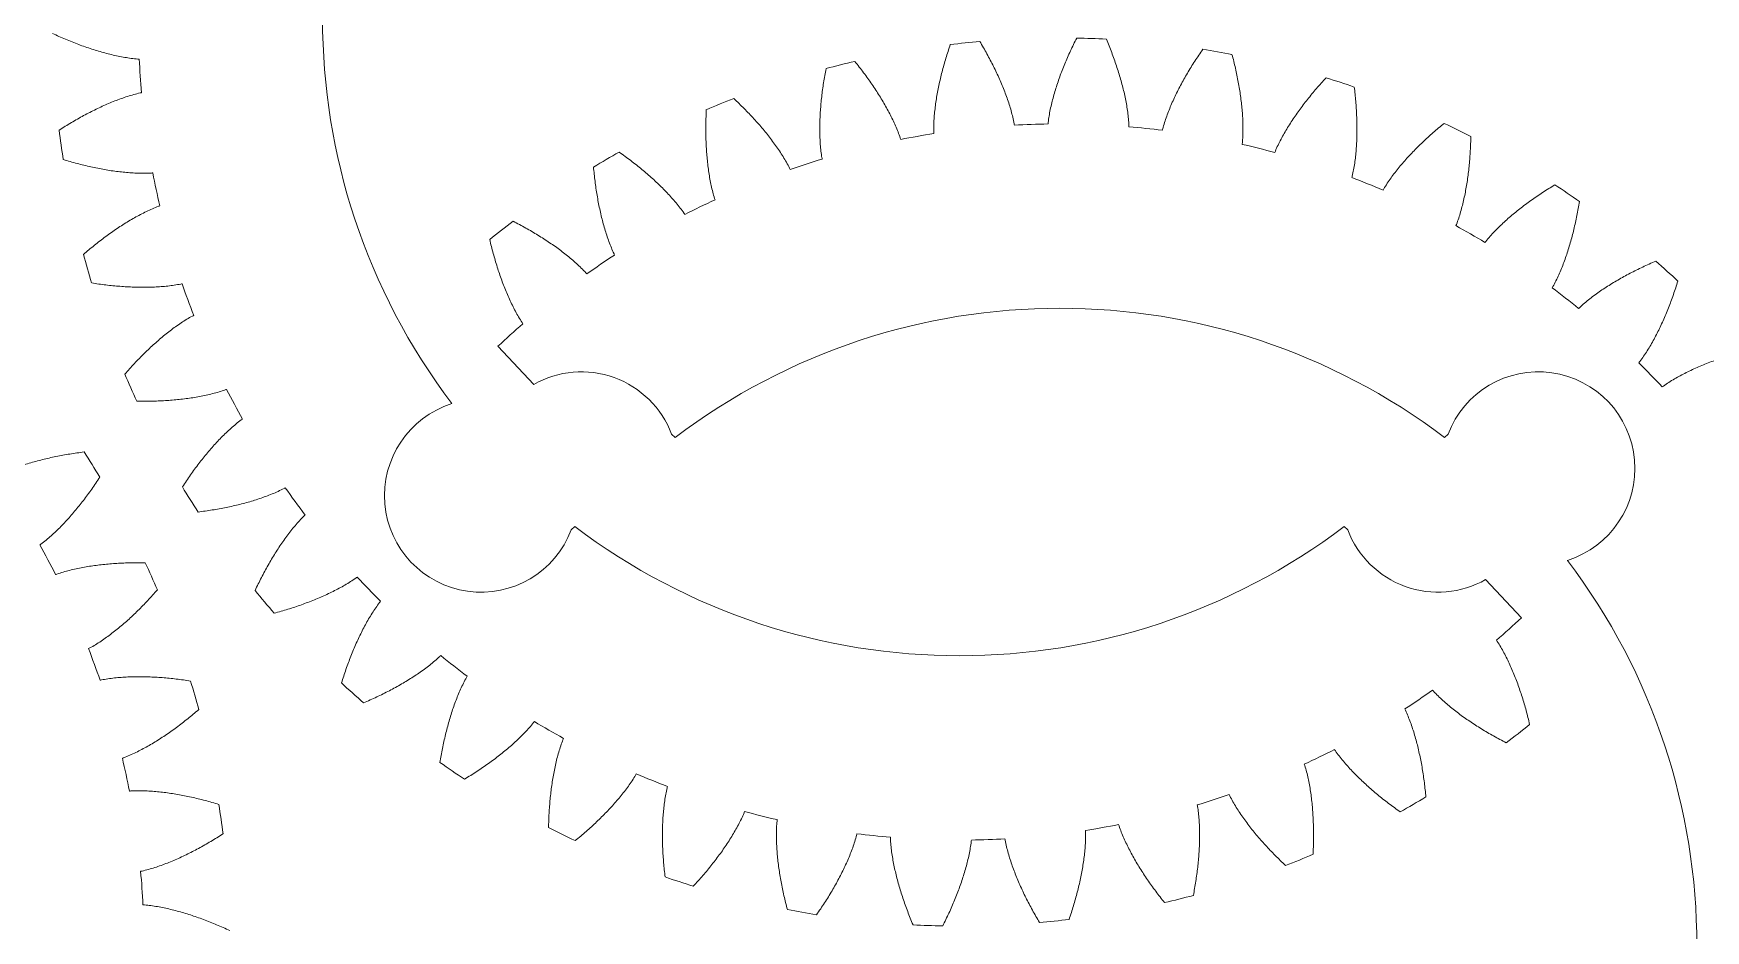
# Model space of a CAD drawing. Header units: millimetres. Extents: x 25 to 635, y 25 to 330.
# Drawn here: x 300.9 to 387.5, y 130.5 to 176.9 of the extents above; entities that cross this region are included whole.
import ezdxf

# ---------------------------------------------------------------- set-up
doc = ezdxf.new("R2010")
doc.units = ezdxf.units.MM
doc.header["$MEASUREMENT"] = 0
doc.layers.add('Single Set', color=7, linetype='Continuous', lineweight=0)

msp = doc.modelspace()

# ---------------------------------------------------------------- linework, layer by layer
at = {"layer": 'Single Set', "color": 1}
for p, q in [((324.962, 160.73), (326.816, 158.755)), ((322.568, 157.757), (322.576, 157.765)), ((333.96, 156.178), (334.14, 155.998)), ((374.01, 155.998), (374.19, 156.178)), ((328.94, 151.401), (328.76, 151.221)), ((368.99, 151.221), (368.81, 151.401)), ((380.382, 149.643), (380.374, 149.634)), ((377.988, 146.67), (376.134, 148.645))]:
    msp.add_line(p, q, dxfattribs=at)
for centre, radius, start, end in [((348.875, 177.7), 33, 142.83748, 217.16252), ((354.075, 129.7), 47, 95.0628, 96.9372), ((354.075, 129.7), 47, 87.0628, 88.9372), ((354.075, 129.7), 47, 79.0628, 80.9372), ((348.875, 177.7), 42.549, 182.82626, 185.17374), ((354.075, 129.7), 47, 103.0628, 104.9372), ((354.075, 129.7), 47, 71.0628, 72.9372), ((354.075, 129.7), 47, 111.0628, 112.9372), ((348.875, 177.7), 47, 187.0628, 188.9372), ((354.075, 129.7), 42.549, 98.82626, 101.17374), ((354.075, 129.7), 42.549, 90.82626, 93.17374), ((354.075, 129.7), 42.549, 82.82626, 85.17374), ((354.075, 129.7), 47, 63.0628, 64.9372), ((354.075, 129.7), 47, 119.0628, 120.9372), ((354.075, 129.7), 42.549, 74.82626, 77.17374), ((354.075, 129.7), 42.549, 106.82626, 109.17374), ((348.875, 177.7), 42.549, 190.82626, 193.17374), ((354.075, 129.7), 42.549, 66.82626, 69.17374), ((354.075, 129.7), 47, 55.0628, 56.9372), ((354.075, 129.7), 42.549, 114.82626, 117.17374), ((354.075, 129.7), 47, 127.0628, 128.9372), ((354.075, 129.7), 42.549, 58.82626, 61.17374), ((348.875, 177.7), 47, 195.0628, 196.9372), ((354.075, 129.7), 42.549, 122.82626, 125.17374), ((354.075, 129.7), 47, 47.0628, 48.9372), ((348.875, 177.7), 42.549, 198.82626, 201.17374), ((354.075, 129.7), 42.549, 50.82626, 53.17374), ((354.075, 129.7), 33, 52.83748, 127.16252), ((354.075, 129.7), 42.549, 130.82626, 133.17374), ((329.285, 154.407), 5, 20.74948, 119.59192), ((378.865, 154.407), 5, 287.65312, 159.25052), ((354.075, 129.7), 42.549, 42.82626, 45.17374), ((348.875, 177.7), 47, 203.0628, 204.9372), ((348.875, 177.7), 42.549, 206.82626, 209.17374), ((324.085, 152.993), 5, 107.65312, 339.25052), ((264.075, 129.7), 47, 31.0628, 32.9372), ((348.875, 177.7), 47, 211.0628, 212.9372), ((348.875, 177.7), 42.549, 214.82626, 217.17374), ((348.875, 177.7), 33, 232.83748, 307.16252), ((373.665, 152.993), 5, 200.74948, 299.59192), ((264.075, 129.7), 42.549, 26.82626, 29.17374), ((264.075, 129.7), 47, 23.0628, 24.9372), ((354.075, 129.7), 33, 322.83748, 37.16252), ((348.875, 177.7), 42.549, 222.82626, 225.17374), ((348.875, 177.7), 47, 219.0628, 220.9372), ((348.875, 177.7), 42.549, 310.82626, 313.17374), ((264.075, 129.7), 42.549, 18.82626, 21.17374), ((348.875, 177.7), 42.549, 230.82626, 233.17374), ((264.075, 129.7), 47, 15.0628, 16.9372), ((348.875, 177.7), 47, 227.0628, 228.9372), ((348.875, 177.7), 42.549, 302.82626, 305.17374), ((348.875, 177.7), 42.549, 238.82626, 241.17374), ((348.875, 177.7), 47, 307.0628, 308.9372), ((348.875, 177.7), 42.549, 294.82626, 297.17374), ((264.075, 129.7), 42.549, 10.82626, 13.17374), ((348.875, 177.7), 47, 235.0628, 236.9372), ((348.875, 177.7), 42.549, 246.82626, 249.17374), ((264.075, 129.7), 47, 7.0628, 8.9372), ((348.875, 177.7), 42.549, 286.82626, 289.17374), ((348.875, 177.7), 47, 299.0628, 300.9372), ((348.875, 177.7), 42.549, 254.82626, 257.17374), ((348.875, 177.7), 47, 243.0628, 244.9372), ((348.875, 177.7), 42.549, 262.82626, 265.17374), ((348.875, 177.7), 42.549, 270.82626, 273.17374), ((348.875, 177.7), 42.549, 278.82626, 281.17374), ((348.875, 177.7), 47, 291.0628, 292.9372), ((264.075, 129.7), 42.549, 2.82626, 5.17374), ((348.875, 177.7), 47, 251.0628, 252.9372), ((348.875, 177.7), 47, 283.0628, 284.9372), ((348.875, 177.7), 47, 259.0628, 260.9372), ((348.875, 177.7), 47, 275.0628, 276.9372), ((348.875, 177.7), 47, 267.0628, 268.9372)]:
    msp.add_arc(centre, radius, start, end, dxfattribs=at)
for points, knots in [([(301.881, 176.931), (301.994, 176.879), (302.219, 176.776), (302.559, 176.63), (302.9, 176.491), (303.24, 176.359), (303.581, 176.236), (303.922, 176.122), (304.262, 176.016), (304.603, 175.919), (304.944, 175.832), (305.284, 175.756), (305.624, 175.691), (305.964, 175.64), (306.215, 175.611), (306.353, 175.603), (306.378, 175.602)], [0, 0, 0, 0, 0.037289, 0.0743099, 0.1110627, 0.1475473, 0.1837637, 0.219712, 0.2553921, 0.290804, 0.3259477, 0.360823, 0.3954298, 0.4297679, 0.4638364, 0.471245, 0.471245, 0.471245, 0.471245]), ([(348.398, 176.356), (348.359, 176.238), (348.279, 176.003), (348.169, 175.65), (348.067, 175.297), (347.972, 174.945), (347.885, 174.593), (347.807, 174.242), (347.737, 173.892), (347.676, 173.543), (347.626, 173.195), (347.585, 172.849), (347.556, 172.504), (347.541, 172.161), (347.538, 171.908), (347.545, 171.77), (347.546, 171.745)], [0, 0, 0, 0, 0.037289, 0.0743099, 0.1110627, 0.1475473, 0.1837637, 0.219712, 0.2553921, 0.290804, 0.3259477, 0.360823, 0.3954298, 0.4297679, 0.4638364, 0.471245, 0.471245, 0.471245, 0.471245]), ([(351.719, 172.184), (351.715, 172.208), (351.694, 172.345), (351.638, 172.592), (351.552, 172.924), (351.452, 173.255), (351.34, 173.586), (351.218, 173.915), (351.086, 174.244), (350.946, 174.572), (350.796, 174.899), (350.638, 175.225), (350.472, 175.55), (350.298, 175.874), (350.117, 176.196), (349.991, 176.41), (349.927, 176.517)], [0, 0, 0, 0, 0.0074086, 0.041477, 0.0758152, 0.110422, 0.1452973, 0.180441, 0.2158529, 0.251533, 0.2874812, 0.3236977, 0.3601823, 0.3969351, 0.433956, 0.471245, 0.471245, 0.471245, 0.471245]), ([(354.947, 176.692), (354.891, 176.581), (354.78, 176.359), (354.622, 176.025), (354.471, 175.689), (354.328, 175.354), (354.193, 175.018), (354.067, 174.681), (353.949, 174.344), (353.841, 174.007), (353.742, 173.67), (353.654, 173.332), (353.577, 172.995), (353.514, 172.657), (353.476, 172.407), (353.464, 172.269), (353.461, 172.245)], [0, 0, 0, 0, 0.037289, 0.0743099, 0.1110627, 0.1475473, 0.1837637, 0.219712, 0.2553921, 0.290804, 0.3259477, 0.360823, 0.3954298, 0.4297679, 0.4638364, 0.471245, 0.471245, 0.471245, 0.471245]), ([(357.655, 172.098), (357.654, 172.123), (357.652, 172.261), (357.631, 172.513), (357.592, 172.854), (357.539, 173.196), (357.475, 173.539), (357.4, 173.883), (357.315, 174.227), (357.221, 174.571), (357.118, 174.915), (357.007, 175.26), (356.888, 175.605), (356.761, 175.95), (356.627, 176.295), (356.531, 176.523), (356.483, 176.638)], [0, 0, 0, 0, 0.0074086, 0.041477, 0.0758152, 0.110422, 0.1452973, 0.180441, 0.2158529, 0.251533, 0.2874812, 0.3236977, 0.3601823, 0.3969351, 0.433956, 0.471245, 0.471245, 0.471245, 0.471245]), ([(361.478, 176.113), (361.408, 176.011), (361.267, 175.807), (361.064, 175.498), (360.868, 175.187), (360.679, 174.874), (360.499, 174.56), (360.327, 174.244), (360.163, 173.927), (360.009, 173.608), (359.864, 173.288), (359.73, 172.966), (359.607, 172.643), (359.498, 172.317), (359.425, 172.075), (359.394, 171.94), (359.388, 171.916)], [0, 0, 0, 0, 0.037289, 0.0743099, 0.1110627, 0.1475473, 0.1837637, 0.219712, 0.2553921, 0.290804, 0.3259477, 0.360823, 0.3954298, 0.4297679, 0.4638364, 0.471245, 0.471245, 0.471245, 0.471245]), ([(341.96, 175.112), (341.937, 174.99), (341.892, 174.746), (341.832, 174.381), (341.779, 174.017), (341.734, 173.655), (341.697, 173.295), (341.668, 172.936), (341.648, 172.58), (341.637, 172.226), (341.635, 171.874), (341.643, 171.526), (341.662, 171.18), (341.695, 170.838), (341.727, 170.587), (341.754, 170.452), (341.758, 170.427)], [0, 0, 0, 0, 0.037289, 0.0743099, 0.1110627, 0.1475473, 0.1837637, 0.219712, 0.2553921, 0.290804, 0.3259477, 0.360823, 0.3954298, 0.4297679, 0.4638364, 0.471245, 0.471245, 0.471245, 0.471245]), ([(345.83, 171.443), (345.822, 171.466), (345.782, 171.598), (345.693, 171.835), (345.561, 172.152), (345.415, 172.466), (345.259, 172.778), (345.092, 173.088), (344.916, 173.395), (344.731, 173.7), (344.537, 174.003), (344.336, 174.303), (344.126, 174.602), (343.909, 174.899), (343.684, 175.193), (343.53, 175.387), (343.452, 175.484)], [0, 0, 0, 0, 0.0074086, 0.041477, 0.0758152, 0.110422, 0.1452973, 0.180441, 0.2158529, 0.251533, 0.2874812, 0.3236977, 0.3601823, 0.3969351, 0.433956, 0.471245, 0.471245, 0.471245, 0.471245]), ([(363.521, 171.187), (363.524, 171.212), (363.54, 171.349), (363.555, 171.602), (363.564, 171.945), (363.559, 172.291), (363.543, 172.64), (363.516, 172.99), (363.48, 173.342), (363.435, 173.696), (363.382, 174.052), (363.32, 174.409), (363.249, 174.767), (363.172, 175.126), (363.086, 175.486), (363.024, 175.726), (362.992, 175.846)], [0, 0, 0, 0, 0.0074086, 0.041477, 0.0758152, 0.110422, 0.1452973, 0.180441, 0.2158529, 0.251533, 0.2874812, 0.3236977, 0.3601823, 0.3969351, 0.433956, 0.471245, 0.471245, 0.471245, 0.471245]), ([(367.866, 174.631), (367.781, 174.54), (367.614, 174.357), (367.369, 174.079), (367.132, 173.799), (366.902, 173.515), (366.68, 173.229), (366.465, 172.941), (366.259, 172.649), (366.062, 172.355), (365.874, 172.058), (365.697, 171.758), (365.53, 171.455), (365.376, 171.148), (365.271, 170.918), (365.221, 170.789), (365.212, 170.766)], [0, 0, 0, 0, 0.037289, 0.0743099, 0.1110627, 0.1475473, 0.1837637, 0.219712, 0.2553921, 0.290804, 0.3259477, 0.360823, 0.3954298, 0.4297679, 0.4638364, 0.471245, 0.471245, 0.471245, 0.471245]), ([(369.203, 169.469), (369.209, 169.493), (369.245, 169.626), (369.294, 169.875), (369.351, 170.213), (369.394, 170.557), (369.427, 170.904), (369.449, 171.255), (369.463, 171.609), (369.467, 171.965), (369.464, 172.325), (369.452, 172.687), (369.432, 173.051), (369.405, 173.418), (369.371, 173.787), (369.342, 174.033), (369.328, 174.156)], [0, 0, 0, 0, 0.0074086, 0.041477, 0.0758152, 0.110422, 0.1452973, 0.180441, 0.2158529, 0.251533, 0.2874812, 0.3236977, 0.3601823, 0.3969351, 0.433956, 0.471245, 0.471245, 0.471245, 0.471245]), ([(306.499, 173.863), (306.475, 173.858), (306.339, 173.832), (306.094, 173.768), (305.765, 173.67), (305.438, 173.558), (305.111, 173.435), (304.786, 173.302), (304.462, 173.159), (304.139, 173.006), (303.818, 172.845), (303.498, 172.676), (303.179, 172.499), (302.861, 172.314), (302.545, 172.122), (302.336, 171.988), (302.232, 171.921)], [0, 0, 0, 0, 0.0074086, 0.041477, 0.0758152, 0.110422, 0.1452973, 0.180441, 0.2158529, 0.251533, 0.2874812, 0.3236977, 0.3601823, 0.3969351, 0.433956, 0.471245, 0.471245, 0.471245, 0.471245]), ([(340.1, 169.889), (340.09, 169.911), (340.031, 170.036), (339.91, 170.258), (339.735, 170.554), (339.548, 170.845), (339.35, 171.132), (339.141, 171.415), (338.924, 171.695), (338.698, 171.971), (338.464, 172.244), (338.223, 172.514), (337.974, 172.78), (337.717, 173.044), (337.454, 173.304), (337.274, 173.474), (337.184, 173.56)], [0, 0, 0, 0, 0.0074086, 0.041477, 0.0758152, 0.110422, 0.1452973, 0.180441, 0.2158529, 0.251533, 0.2874812, 0.3236977, 0.3601823, 0.3969351, 0.433956, 0.471245, 0.471245, 0.471245, 0.471245]), ([(335.758, 172.984), (335.752, 172.86), (335.741, 172.612), (335.733, 172.242), (335.731, 171.874), (335.737, 171.51), (335.751, 171.148), (335.772, 170.789), (335.801, 170.433), (335.839, 170.081), (335.886, 169.733), (335.943, 169.389), (336.01, 169.049), (336.09, 168.715), (336.157, 168.471), (336.202, 168.34), (336.21, 168.317)], [0, 0, 0, 0, 0.037289, 0.0743099, 0.1110627, 0.1475473, 0.1837637, 0.219712, 0.2553921, 0.290804, 0.3259477, 0.360823, 0.3954298, 0.4297679, 0.4638364, 0.471245, 0.471245, 0.471245, 0.471245]), ([(373.985, 172.275), (373.889, 172.196), (373.697, 172.039), (373.416, 171.797), (373.142, 171.552), (372.875, 171.304), (372.615, 171.052), (372.363, 170.796), (372.118, 170.536), (371.882, 170.272), (371.655, 170.004), (371.437, 169.731), (371.229, 169.454), (371.035, 169.171), (370.898, 168.959), (370.831, 168.838), (370.819, 168.816)], [0, 0, 0, 0, 0.037289, 0.0743099, 0.1110627, 0.1475473, 0.1837637, 0.219712, 0.2553921, 0.290804, 0.3259477, 0.360823, 0.3954298, 0.4297679, 0.4638364, 0.471245, 0.471245, 0.471245, 0.471245]), ([(374.59, 166.977), (374.6, 166.999), (374.654, 167.127), (374.738, 167.365), (374.841, 167.693), (374.931, 168.027), (375.012, 168.366), (375.083, 168.711), (375.145, 169.059), (375.2, 169.412), (375.246, 169.768), (375.285, 170.129), (375.316, 170.492), (375.34, 170.859), (375.358, 171.229), (375.364, 171.476), (375.367, 171.601)], [0, 0, 0, 0, 0.0074086, 0.041477, 0.0758152, 0.110422, 0.1452973, 0.180441, 0.2158529, 0.251533, 0.2874812, 0.3236977, 0.3601823, 0.3969351, 0.433956, 0.471245, 0.471245, 0.471245, 0.471245]), ([(334.643, 167.553), (334.63, 167.573), (334.554, 167.689), (334.403, 167.892), (334.189, 168.161), (333.963, 168.423), (333.727, 168.679), (333.481, 168.931), (333.227, 169.178), (332.965, 169.42), (332.695, 169.658), (332.418, 169.891), (332.135, 170.12), (331.844, 170.345), (331.547, 170.567), (331.345, 170.71), (331.244, 170.782)], [0, 0, 0, 0, 0.0074086, 0.041477, 0.0758152, 0.110422, 0.1452973, 0.180441, 0.2158529, 0.251533, 0.2874812, 0.3236977, 0.3601823, 0.3969351, 0.433956, 0.471245, 0.471245, 0.471245, 0.471245]), ([(302.446, 170.398), (302.565, 170.363), (302.802, 170.292), (303.159, 170.194), (303.515, 170.104), (303.871, 170.021), (304.225, 169.947), (304.579, 169.881), (304.931, 169.823), (305.282, 169.775), (305.631, 169.737), (305.979, 169.708), (306.325, 169.691), (306.668, 169.688), (306.921, 169.694), (307.059, 169.706), (307.083, 169.708)], [0, 0, 0, 0, 0.037289, 0.0743099, 0.1110627, 0.1475473, 0.1837637, 0.219712, 0.2553921, 0.290804, 0.3259477, 0.360823, 0.3954298, 0.4297679, 0.4638364, 0.471245, 0.471245, 0.471245, 0.471245]), ([(329.912, 170.013), (329.924, 169.89), (329.947, 169.643), (329.99, 169.275), (330.04, 168.911), (330.097, 168.551), (330.16, 168.194), (330.232, 167.842), (330.31, 167.494), (330.397, 167.15), (330.492, 166.812), (330.596, 166.479), (330.71, 166.152), (330.835, 165.832), (330.935, 165.6), (330.998, 165.477), (331.009, 165.455)], [0, 0, 0, 0, 0.037289, 0.0743099, 0.1110627, 0.1475473, 0.1837637, 0.219712, 0.2553921, 0.290804, 0.3259477, 0.360823, 0.3954298, 0.4297679, 0.4638364, 0.471245, 0.471245, 0.471245, 0.471245]), ([(379.716, 169.089), (379.61, 169.025), (379.399, 168.896), (379.087, 168.696), (378.781, 168.491), (378.482, 168.282), (378.19, 168.069), (377.904, 167.85), (377.626, 167.627), (377.355, 167.399), (377.093, 167.165), (376.839, 166.925), (376.595, 166.68), (376.363, 166.427), (376.198, 166.235), (376.115, 166.125), (376.1, 166.105)], [0, 0, 0, 0, 0.037289, 0.0743099, 0.1110627, 0.1475473, 0.1837637, 0.219712, 0.2553921, 0.290804, 0.3259477, 0.360823, 0.3954298, 0.4297679, 0.4638364, 0.471245, 0.471245, 0.471245, 0.471245]), ([(379.579, 163.759), (379.591, 163.78), (379.662, 163.898), (379.779, 164.123), (379.926, 164.433), (380.062, 164.752), (380.189, 165.076), (380.308, 165.407), (380.418, 165.744), (380.521, 166.085), (380.616, 166.432), (380.705, 166.783), (380.787, 167.139), (380.862, 167.499), (380.93, 167.863), (380.971, 168.107), (380.991, 168.23)], [0, 0, 0, 0, 0.0074086, 0.041477, 0.0758152, 0.110422, 0.1452973, 0.180441, 0.2158529, 0.251533, 0.2874812, 0.3236977, 0.3601823, 0.3969351, 0.433956, 0.471245, 0.471245, 0.471245, 0.471245]), ([(307.446, 168.003), (307.422, 167.995), (307.291, 167.95), (307.058, 167.852), (306.746, 167.709), (306.437, 167.553), (306.131, 167.386), (305.827, 167.209), (305.526, 167.022), (305.228, 166.826), (304.932, 166.622), (304.639, 166.41), (304.347, 166.19), (304.059, 165.962), (303.772, 165.728), (303.584, 165.567), (303.49, 165.486)], [0, 0, 0, 0, 0.0074086, 0.041477, 0.0758152, 0.110422, 0.1452973, 0.180441, 0.2158529, 0.251533, 0.2874812, 0.3236977, 0.3601823, 0.3969351, 0.433956, 0.471245, 0.471245, 0.471245, 0.471245]), ([(329.564, 164.48), (329.548, 164.499), (329.457, 164.603), (329.279, 164.783), (329.03, 165.019), (328.769, 165.247), (328.5, 165.468), (328.222, 165.683), (327.936, 165.892), (327.642, 166.095), (327.342, 166.293), (327.036, 166.486), (326.723, 166.673), (326.404, 166.856), (326.079, 167.034), (325.859, 167.148), (325.749, 167.205)], [0, 0, 0, 0, 0.0074086, 0.041477, 0.0758152, 0.110422, 0.1452973, 0.180441, 0.2158529, 0.251533, 0.2874812, 0.3236977, 0.3601823, 0.3969351, 0.433956, 0.471245, 0.471245, 0.471245, 0.471245]), ([(324.537, 166.258), (324.566, 166.137), (324.623, 165.896), (324.717, 165.538), (324.817, 165.184), (324.923, 164.835), (325.036, 164.491), (325.155, 164.152), (325.282, 163.818), (325.415, 163.49), (325.557, 163.169), (325.706, 162.853), (325.864, 162.545), (326.033, 162.246), (326.164, 162.03), (326.244, 161.917), (326.258, 161.897)], [0, 0, 0, 0, 0.037289, 0.0743099, 0.1110627, 0.1475473, 0.1837637, 0.219712, 0.2553921, 0.290804, 0.3259477, 0.360823, 0.3954298, 0.4297679, 0.4638364, 0.471245, 0.471245, 0.471245, 0.471245]), ([(384.949, 165.137), (384.834, 165.088), (384.607, 164.99), (384.271, 164.835), (383.94, 164.675), (383.614, 164.51), (383.295, 164.339), (382.982, 164.163), (382.675, 163.98), (382.375, 163.792), (382.083, 163.597), (381.799, 163.395), (381.523, 163.186), (381.257, 162.968), (381.067, 162.801), (380.97, 162.703), (380.952, 162.685)], [0, 0, 0, 0, 0.037289, 0.0743099, 0.1110627, 0.1475473, 0.1837637, 0.219712, 0.2553921, 0.290804, 0.3259477, 0.360823, 0.3954298, 0.4297679, 0.4638364, 0.471245, 0.471245, 0.471245, 0.471245]), ([(303.914, 164.008), (304.037, 163.989), (304.281, 163.952), (304.649, 163.905), (305.014, 163.865), (305.377, 163.833), (305.739, 163.808), (306.098, 163.792), (306.455, 163.784), (306.809, 163.785), (307.16, 163.796), (307.508, 163.816), (307.853, 163.847), (308.194, 163.892), (308.443, 163.933), (308.578, 163.964), (308.602, 163.969)], [0, 0, 0, 0, 0.037289, 0.0743099, 0.1110627, 0.1475473, 0.1837637, 0.219712, 0.2553921, 0.290804, 0.3259477, 0.360823, 0.3954298, 0.4297679, 0.4638364, 0.471245, 0.471245, 0.471245, 0.471245]), ([(384.07, 159.878), (384.086, 159.897), (384.173, 160.005), (384.319, 160.211), (384.508, 160.497), (384.688, 160.794), (384.859, 161.098), (385.022, 161.409), (385.178, 161.727), (385.327, 162.051), (385.47, 162.381), (385.607, 162.716), (385.737, 163.057), (385.861, 163.403), (385.98, 163.754), (386.054, 163.99), (386.091, 164.109)], [0, 0, 0, 0, 0.0074086, 0.041477, 0.0758152, 0.110422, 0.1452973, 0.180441, 0.2158529, 0.251533, 0.2874812, 0.3236977, 0.3601823, 0.3969351, 0.433956, 0.471245, 0.471245, 0.471245, 0.471245]), ([(309.198, 162.331), (309.176, 162.32), (309.053, 162.257), (308.836, 162.128), (308.546, 161.943), (308.262, 161.746), (307.982, 161.537), (307.706, 161.32), (307.434, 161.093), (307.166, 160.857), (306.901, 160.614), (306.64, 160.363), (306.383, 160.105), (306.128, 159.839), (305.877, 159.567), (305.714, 159.381), (305.631, 159.288)], [0, 0, 0, 0, 0.0074086, 0.041477, 0.0758152, 0.110422, 0.1452973, 0.180441, 0.2158529, 0.251533, 0.2874812, 0.3236977, 0.3601823, 0.3969351, 0.433956, 0.471245, 0.471245, 0.471245, 0.471245]), ([(389.58, 160.496), (389.46, 160.463), (389.221, 160.397), (388.867, 160.291), (388.517, 160.179), (388.172, 160.06), (387.832, 159.936), (387.497, 159.804), (387.168, 159.666), (386.845, 159.521), (386.528, 159.369), (386.218, 159.209), (385.916, 159.04), (385.623, 158.861), (385.412, 158.722), (385.301, 158.639), (385.281, 158.624)], [0, 0, 0, 0, 0.037289, 0.0743099, 0.1110627, 0.1475473, 0.1837637, 0.219712, 0.2553921, 0.290804, 0.3259477, 0.360823, 0.3954298, 0.4297679, 0.4638364, 0.471245, 0.471245, 0.471245, 0.471245]), ([(306.257, 157.884), (306.381, 157.882), (306.629, 157.879), (306.999, 157.884), (307.366, 157.895), (307.731, 157.914), (308.092, 157.94), (308.45, 157.974), (308.804, 158.016), (309.155, 158.066), (309.501, 158.125), (309.843, 158.194), (310.18, 158.273), (310.511, 158.364), (310.753, 158.44), (310.882, 158.489), (310.905, 158.498)], [0, 0, 0, 0, 0.037289, 0.0743099, 0.1110627, 0.1475473, 0.1837637, 0.219712, 0.2553921, 0.290804, 0.3259477, 0.360823, 0.3954298, 0.4297679, 0.4638364, 0.471245, 0.471245, 0.471245, 0.471245]), ([(311.723, 156.959), (311.703, 156.945), (311.59, 156.865), (311.392, 156.707), (311.132, 156.484), (310.878, 156.249), (310.629, 156.004), (310.387, 155.749), (310.149, 155.487), (309.916, 155.217), (309.688, 154.939), (309.464, 154.654), (309.245, 154.362), (309.03, 154.064), (308.819, 153.76), (308.683, 153.553), (308.615, 153.449)], [0, 0, 0, 0, 0.0074086, 0.041477, 0.0758152, 0.110422, 0.1452973, 0.180441, 0.2158529, 0.251533, 0.2874812, 0.3236977, 0.3601823, 0.3969351, 0.433956, 0.471245, 0.471245, 0.471245, 0.471245]), ([(303.521, 155.255), (303.397, 155.239), (303.152, 155.207), (302.786, 155.151), (302.423, 155.089), (302.065, 155.019), (301.711, 154.943), (301.361, 154.86), (301.016, 154.769), (300.676, 154.67), (300.341, 154.564), (300.012, 154.448), (299.689, 154.323), (299.374, 154.186), (299.146, 154.078), (299.025, 154.011), (299.003, 153.999)], [0, 0, 0, 0, 0.037289, 0.0743099, 0.1110627, 0.1475473, 0.1837637, 0.219712, 0.2553921, 0.290804, 0.3259477, 0.360823, 0.3954298, 0.4297679, 0.4638364, 0.471245, 0.471245, 0.471245, 0.471245]), ([(301.227, 150.441), (301.247, 150.455), (301.36, 150.534), (301.558, 150.693), (301.818, 150.916), (302.072, 151.151), (302.32, 151.396), (302.563, 151.65), (302.801, 151.913), (303.034, 152.183), (303.262, 152.461), (303.486, 152.746), (303.705, 153.038), (303.92, 153.336), (304.131, 153.64), (304.267, 153.847), (304.335, 153.951)], [0, 0, 0, 0, 0.0074086, 0.041477, 0.0758152, 0.110422, 0.1452973, 0.180441, 0.2158529, 0.251533, 0.2874812, 0.3236977, 0.3601823, 0.3969351, 0.433956, 0.471245, 0.471245, 0.471245, 0.471245]), ([(309.429, 152.145), (309.553, 152.161), (309.798, 152.193), (310.164, 152.249), (310.527, 152.311), (310.885, 152.38), (311.239, 152.456), (311.589, 152.54), (311.934, 152.631), (312.274, 152.729), (312.609, 152.836), (312.938, 152.952), (313.261, 153.077), (313.576, 153.213), (313.804, 153.322), (313.925, 153.389), (313.947, 153.4)], [0, 0, 0, 0, 0.037289, 0.0743099, 0.1110627, 0.1475473, 0.1837637, 0.219712, 0.2553921, 0.290804, 0.3259477, 0.360823, 0.3954298, 0.4297679, 0.4638364, 0.471245, 0.471245, 0.471245, 0.471245]), ([(314.972, 151.99), (314.953, 151.973), (314.852, 151.879), (314.679, 151.695), (314.452, 151.438), (314.233, 151.169), (314.021, 150.892), (313.816, 150.607), (313.617, 150.313), (313.424, 150.013), (313.237, 149.707), (313.055, 149.393), (312.879, 149.074), (312.707, 148.749), (312.541, 148.418), (312.435, 148.194), (312.382, 148.082)], [0, 0, 0, 0, 0.0074086, 0.041477, 0.0758152, 0.110422, 0.1452973, 0.180441, 0.2158529, 0.251533, 0.2874812, 0.3236977, 0.3601823, 0.3969351, 0.433956, 0.471245, 0.471245, 0.471245, 0.471245]), ([(306.693, 149.516), (306.569, 149.518), (306.321, 149.52), (305.951, 149.516), (305.584, 149.505), (305.219, 149.486), (304.858, 149.46), (304.5, 149.426), (304.146, 149.384), (303.795, 149.334), (303.449, 149.274), (303.107, 149.206), (302.77, 149.127), (302.439, 149.035), (302.197, 148.96), (302.068, 148.911), (302.045, 148.902)], [0, 0, 0, 0, 0.037289, 0.0743099, 0.1110627, 0.1475473, 0.1837637, 0.219712, 0.2553921, 0.290804, 0.3259477, 0.360823, 0.3954298, 0.4297679, 0.4638364, 0.471245, 0.471245, 0.471245, 0.471245]), ([(313.37, 146.904), (313.49, 146.937), (313.729, 147.003), (314.083, 147.109), (314.433, 147.221), (314.778, 147.34), (315.118, 147.464), (315.453, 147.595), (315.782, 147.733), (316.105, 147.878), (316.422, 148.031), (316.732, 148.191), (317.034, 148.36), (317.327, 148.539), (317.538, 148.678), (317.649, 148.761), (317.669, 148.776)], [0, 0, 0, 0, 0.037289, 0.0743099, 0.1110627, 0.1475473, 0.1837637, 0.219712, 0.2553921, 0.290804, 0.3259477, 0.360823, 0.3954298, 0.4297679, 0.4638364, 0.471245, 0.471245, 0.471245, 0.471245]), ([(303.752, 145.069), (303.774, 145.08), (303.897, 145.143), (304.114, 145.272), (304.404, 145.456), (304.688, 145.654), (304.968, 145.862), (305.244, 146.08), (305.516, 146.307), (305.784, 146.542), (306.049, 146.786), (306.31, 147.037), (306.567, 147.295), (306.822, 147.56), (307.073, 147.832), (307.236, 148.018), (307.319, 148.112)], [0, 0, 0, 0, 0.0074086, 0.041477, 0.0758152, 0.110422, 0.1452973, 0.180441, 0.2158529, 0.251533, 0.2874812, 0.3236977, 0.3601823, 0.3969351, 0.433956, 0.471245, 0.471245, 0.471245, 0.471245]), ([(318.88, 147.522), (318.864, 147.503), (318.777, 147.395), (318.631, 147.189), (318.442, 146.902), (318.262, 146.606), (318.091, 146.302), (317.928, 145.991), (317.772, 145.673), (317.622, 145.349), (317.48, 145.019), (317.343, 144.684), (317.213, 144.343), (317.089, 143.997), (316.97, 143.646), (316.896, 143.41), (316.859, 143.291)], [0, 0, 0, 0, 0.0074086, 0.041477, 0.0758152, 0.110422, 0.1452973, 0.180441, 0.2158529, 0.251533, 0.2874812, 0.3236977, 0.3601823, 0.3969351, 0.433956, 0.471245, 0.471245, 0.471245, 0.471245]), ([(318.001, 142.262), (318.115, 142.312), (318.343, 142.41), (318.679, 142.565), (319.01, 142.724), (319.336, 142.89), (319.655, 143.06), (319.968, 143.237), (320.275, 143.419), (320.575, 143.608), (320.867, 143.803), (321.151, 144.005), (321.427, 144.214), (321.693, 144.432), (321.882, 144.599), (321.98, 144.697), (321.998, 144.714)], [0, 0, 0, 0, 0.037289, 0.0743099, 0.1110627, 0.1475473, 0.1837637, 0.219712, 0.2553921, 0.290804, 0.3259477, 0.360823, 0.3954298, 0.4297679, 0.4638364, 0.471245, 0.471245, 0.471245, 0.471245]), ([(378.413, 141.142), (378.384, 141.263), (378.327, 141.504), (378.233, 141.862), (378.133, 142.215), (378.027, 142.564), (377.914, 142.909), (377.795, 143.248), (377.668, 143.581), (377.535, 143.909), (377.393, 144.231), (377.244, 144.546), (377.086, 144.854), (376.917, 145.153), (376.786, 145.37), (376.706, 145.483), (376.692, 145.503)], [0, 0, 0, 0, 0.037289, 0.0743099, 0.1110627, 0.1475473, 0.1837637, 0.219712, 0.2553921, 0.290804, 0.3259477, 0.360823, 0.3954298, 0.4297679, 0.4638364, 0.471245, 0.471245, 0.471245, 0.471245]), ([(309.036, 143.392), (308.913, 143.411), (308.669, 143.448), (308.301, 143.495), (307.936, 143.535), (307.572, 143.567), (307.211, 143.592), (306.852, 143.608), (306.495, 143.616), (306.141, 143.615), (305.79, 143.604), (305.442, 143.584), (305.097, 143.553), (304.756, 143.508), (304.507, 143.467), (304.372, 143.436), (304.348, 143.431)], [0, 0, 0, 0, 0.037289, 0.0743099, 0.1110627, 0.1475473, 0.1837637, 0.219712, 0.2553921, 0.290804, 0.3259477, 0.360823, 0.3954298, 0.4297679, 0.4638364, 0.471245, 0.471245, 0.471245, 0.471245]), ([(323.371, 143.641), (323.359, 143.62), (323.288, 143.501), (323.171, 143.277), (323.024, 142.967), (322.888, 142.648), (322.761, 142.323), (322.642, 141.993), (322.532, 141.656), (322.429, 141.314), (322.333, 140.968), (322.245, 140.617), (322.163, 140.261), (322.088, 139.901), (322.02, 139.537), (321.979, 139.293), (321.959, 139.17)], [0, 0, 0, 0, 0.0074086, 0.041477, 0.0758152, 0.110422, 0.1452973, 0.180441, 0.2158529, 0.251533, 0.2874812, 0.3236977, 0.3601823, 0.3969351, 0.433956, 0.471245, 0.471245, 0.471245, 0.471245]), ([(373.386, 142.92), (373.402, 142.901), (373.493, 142.797), (373.671, 142.617), (373.92, 142.381), (374.181, 142.153), (374.45, 141.932), (374.728, 141.717), (375.014, 141.508), (375.307, 141.305), (375.608, 141.107), (375.914, 140.914), (376.227, 140.726), (376.546, 140.544), (376.871, 140.366), (377.091, 140.252), (377.201, 140.195)], [0, 0, 0, 0, 0.0074086, 0.041477, 0.0758152, 0.110422, 0.1452973, 0.180441, 0.2158529, 0.251533, 0.2874812, 0.3236977, 0.3601823, 0.3969351, 0.433956, 0.471245, 0.471245, 0.471245, 0.471245]), ([(305.504, 139.397), (305.528, 139.405), (305.658, 139.45), (305.892, 139.548), (306.204, 139.69), (306.513, 139.847), (306.819, 140.014), (307.123, 140.191), (307.424, 140.378), (307.722, 140.574), (308.018, 140.778), (308.311, 140.99), (308.603, 141.21), (308.891, 141.437), (309.178, 141.672), (309.366, 141.833), (309.46, 141.914)], [0, 0, 0, 0, 0.0074086, 0.041477, 0.0758152, 0.110422, 0.1452973, 0.180441, 0.2158529, 0.251533, 0.2874812, 0.3236977, 0.3601823, 0.3969351, 0.433956, 0.471245, 0.471245, 0.471245, 0.471245]), ([(323.234, 138.31), (323.34, 138.375), (323.551, 138.504), (323.863, 138.704), (324.169, 138.908), (324.468, 139.117), (324.76, 139.331), (325.046, 139.549), (325.324, 139.773), (325.595, 140.001), (325.857, 140.235), (326.111, 140.474), (326.355, 140.72), (326.587, 140.973), (326.752, 141.165), (326.835, 141.275), (326.85, 141.295)], [0, 0, 0, 0, 0.037289, 0.0743099, 0.1110627, 0.1475473, 0.1837637, 0.219712, 0.2553921, 0.290804, 0.3259477, 0.360823, 0.3954298, 0.4297679, 0.4638364, 0.471245, 0.471245, 0.471245, 0.471245]), ([(373.038, 137.387), (373.026, 137.51), (373.003, 137.757), (372.96, 138.125), (372.91, 138.489), (372.853, 138.849), (372.79, 139.206), (372.718, 139.558), (372.64, 139.906), (372.553, 140.25), (372.458, 140.588), (372.354, 140.921), (372.24, 141.248), (372.115, 141.568), (372.015, 141.8), (371.952, 141.923), (371.941, 141.945)], [0, 0, 0, 0, 0.037289, 0.0743099, 0.1110627, 0.1475473, 0.1837637, 0.219712, 0.2553921, 0.290804, 0.3259477, 0.360823, 0.3954298, 0.4297679, 0.4638364, 0.471245, 0.471245, 0.471245, 0.471245]), ([(328.36, 140.423), (328.35, 140.4), (328.296, 140.273), (328.212, 140.034), (328.109, 139.707), (328.019, 139.373), (327.938, 139.033), (327.867, 138.689), (327.805, 138.341), (327.75, 137.988), (327.704, 137.631), (327.665, 137.271), (327.634, 136.908), (327.61, 136.541), (327.592, 136.171), (327.586, 135.923), (327.583, 135.799)], [0, 0, 0, 0, 0.0074086, 0.041477, 0.0758152, 0.110422, 0.1452973, 0.180441, 0.2158529, 0.251533, 0.2874812, 0.3236977, 0.3601823, 0.3969351, 0.433956, 0.471245, 0.471245, 0.471245, 0.471245]), ([(368.307, 139.847), (368.32, 139.826), (368.396, 139.71), (368.547, 139.508), (368.761, 139.239), (368.987, 138.977), (369.223, 138.721), (369.469, 138.469), (369.723, 138.222), (369.985, 137.98), (370.255, 137.742), (370.531, 137.509), (370.815, 137.279), (371.106, 137.054), (371.403, 136.833), (371.605, 136.69), (371.706, 136.618)], [0, 0, 0, 0, 0.0074086, 0.041477, 0.0758152, 0.110422, 0.1452973, 0.180441, 0.2158529, 0.251533, 0.2874812, 0.3236977, 0.3601823, 0.3969351, 0.433956, 0.471245, 0.471245, 0.471245, 0.471245]), ([(367.192, 134.416), (367.198, 134.54), (367.209, 134.788), (367.217, 135.158), (367.219, 135.525), (367.213, 135.89), (367.199, 136.252), (367.178, 136.611), (367.149, 136.967), (367.111, 137.319), (367.063, 137.667), (367.007, 138.011), (366.94, 138.351), (366.86, 138.685), (366.793, 138.929), (366.748, 139.06), (366.74, 139.083)], [0, 0, 0, 0, 0.037289, 0.0743099, 0.1110627, 0.1475473, 0.1837637, 0.219712, 0.2553921, 0.290804, 0.3259477, 0.360823, 0.3954298, 0.4297679, 0.4638364, 0.471245, 0.471245, 0.471245, 0.471245]), ([(328.965, 135.125), (329.061, 135.204), (329.253, 135.361), (329.534, 135.603), (329.808, 135.847), (330.075, 136.096), (330.335, 136.348), (330.587, 136.604), (330.832, 136.864), (331.068, 137.128), (331.295, 137.396), (331.513, 137.668), (331.721, 137.946), (331.915, 138.228), (332.052, 138.441), (332.119, 138.562), (332.131, 138.584)], [0, 0, 0, 0, 0.037289, 0.0743099, 0.1110627, 0.1475473, 0.1837637, 0.219712, 0.2553921, 0.290804, 0.3259477, 0.360823, 0.3954298, 0.4297679, 0.4638364, 0.471245, 0.471245, 0.471245, 0.471245]), ([(333.747, 137.931), (333.741, 137.907), (333.705, 137.773), (333.655, 137.525), (333.599, 137.187), (333.556, 136.843), (333.523, 136.496), (333.501, 136.145), (333.487, 135.791), (333.483, 135.434), (333.486, 135.075), (333.498, 134.713), (333.518, 134.349), (333.545, 133.982), (333.579, 133.613), (333.608, 133.367), (333.622, 133.244)], [0, 0, 0, 0, 0.0074086, 0.041477, 0.0758152, 0.110422, 0.1452973, 0.180441, 0.2158529, 0.251533, 0.2874812, 0.3236977, 0.3601823, 0.3969351, 0.433956, 0.471245, 0.471245, 0.471245, 0.471245]), ([(310.504, 137.001), (310.385, 137.037), (310.148, 137.108), (309.791, 137.206), (309.435, 137.296), (309.079, 137.378), (308.725, 137.453), (308.371, 137.519), (308.019, 137.576), (307.668, 137.625), (307.319, 137.663), (306.971, 137.691), (306.625, 137.709), (306.282, 137.712), (306.029, 137.706), (305.891, 137.694), (305.867, 137.692)], [0, 0, 0, 0, 0.037289, 0.0743099, 0.1110627, 0.1475473, 0.1837637, 0.219712, 0.2553921, 0.290804, 0.3259477, 0.360823, 0.3954298, 0.4297679, 0.4638364, 0.471245, 0.471245, 0.471245, 0.471245]), ([(360.99, 132.288), (361.013, 132.41), (361.058, 132.654), (361.118, 133.019), (361.171, 133.383), (361.216, 133.745), (361.253, 134.105), (361.281, 134.464), (361.302, 134.82), (361.313, 135.174), (361.315, 135.525), (361.307, 135.874), (361.288, 136.22), (361.255, 136.561), (361.223, 136.812), (361.196, 136.948), (361.192, 136.972)], [0, 0, 0, 0, 0.037289, 0.0743099, 0.1110627, 0.1475473, 0.1837637, 0.219712, 0.2553921, 0.290804, 0.3259477, 0.360823, 0.3954298, 0.4297679, 0.4638364, 0.471245, 0.471245, 0.471245, 0.471245]), ([(362.85, 137.511), (362.86, 137.489), (362.919, 137.363), (363.04, 137.141), (363.214, 136.846), (363.402, 136.555), (363.6, 136.268), (363.809, 135.985), (364.026, 135.705), (364.252, 135.429), (364.486, 135.156), (364.727, 134.886), (364.976, 134.619), (365.233, 134.356), (365.496, 134.096), (365.676, 133.925), (365.766, 133.84)], [0, 0, 0, 0, 0.0074086, 0.041477, 0.0758152, 0.110422, 0.1452973, 0.180441, 0.2158529, 0.251533, 0.2874812, 0.3236977, 0.3601823, 0.3969351, 0.433956, 0.471245, 0.471245, 0.471245, 0.471245]), ([(335.084, 132.769), (335.168, 132.86), (335.336, 133.042), (335.581, 133.321), (335.818, 133.601), (336.048, 133.884), (336.27, 134.17), (336.485, 134.459), (336.691, 134.75), (336.888, 135.045), (337.076, 135.342), (337.253, 135.642), (337.42, 135.945), (337.574, 136.252), (337.679, 136.482), (337.729, 136.611), (337.738, 136.634)], [0, 0, 0, 0, 0.037289, 0.0743099, 0.1110627, 0.1475473, 0.1837637, 0.219712, 0.2553921, 0.290804, 0.3259477, 0.360823, 0.3954298, 0.4297679, 0.4638364, 0.471245, 0.471245, 0.471245, 0.471245]), ([(339.429, 136.212), (339.426, 136.188), (339.41, 136.051), (339.395, 135.798), (339.386, 135.455), (339.391, 135.109), (339.407, 134.76), (339.434, 134.41), (339.47, 134.057), (339.515, 133.703), (339.568, 133.348), (339.63, 132.991), (339.7, 132.633), (339.778, 132.274), (339.864, 131.914), (339.926, 131.674), (339.958, 131.554)], [0, 0, 0, 0, 0.0074086, 0.041477, 0.0758152, 0.110422, 0.1452973, 0.180441, 0.2158529, 0.251533, 0.2874812, 0.3236977, 0.3601823, 0.3969351, 0.433956, 0.471245, 0.471245, 0.471245, 0.471245]), ([(306.451, 133.537), (306.475, 133.542), (306.611, 133.568), (306.855, 133.632), (307.185, 133.73), (307.512, 133.842), (307.839, 133.965), (308.164, 134.098), (308.488, 134.241), (308.811, 134.393), (309.132, 134.554), (309.452, 134.724), (309.771, 134.901), (310.089, 135.086), (310.405, 135.278), (310.614, 135.412), (310.718, 135.479)], [0, 0, 0, 0, 0.0074086, 0.041477, 0.0758152, 0.110422, 0.1452973, 0.180441, 0.2158529, 0.251533, 0.2874812, 0.3236977, 0.3601823, 0.3969351, 0.433956, 0.471245, 0.471245, 0.471245, 0.471245]), ([(341.472, 131.287), (341.542, 131.389), (341.683, 131.593), (341.886, 131.902), (342.082, 132.213), (342.271, 132.526), (342.451, 132.84), (342.623, 133.155), (342.787, 133.473), (342.941, 133.791), (343.086, 134.112), (343.22, 134.434), (343.343, 134.757), (343.452, 135.083), (343.525, 135.325), (343.556, 135.46), (343.562, 135.484)], [0, 0, 0, 0, 0.037289, 0.0743099, 0.1110627, 0.1475473, 0.1837637, 0.219712, 0.2553921, 0.290804, 0.3259477, 0.360823, 0.3954298, 0.4297679, 0.4638364, 0.471245, 0.471245, 0.471245, 0.471245]), ([(345.295, 135.302), (345.296, 135.277), (345.298, 135.139), (345.319, 134.887), (345.358, 134.545), (345.411, 134.203), (345.475, 133.861), (345.55, 133.517), (345.635, 133.173), (345.729, 132.829), (345.832, 132.484), (345.943, 132.14), (346.062, 131.795), (346.189, 131.45), (346.323, 131.105), (346.419, 130.876), (346.467, 130.762)], [0, 0, 0, 0, 0.0074086, 0.041477, 0.0758152, 0.110422, 0.1452973, 0.180441, 0.2158529, 0.251533, 0.2874812, 0.3236977, 0.3601823, 0.3969351, 0.433956, 0.471245, 0.471245, 0.471245, 0.471245]), ([(348.003, 130.708), (348.059, 130.819), (348.17, 131.04), (348.328, 131.375), (348.479, 131.71), (348.622, 132.046), (348.757, 132.382), (348.883, 132.719), (349.001, 133.056), (349.109, 133.393), (349.208, 133.73), (349.296, 134.068), (349.373, 134.405), (349.436, 134.743), (349.474, 134.993), (349.486, 135.131), (349.489, 135.155)], [0, 0, 0, 0, 0.037289, 0.0743099, 0.1110627, 0.1475473, 0.1837637, 0.219712, 0.2553921, 0.290804, 0.3259477, 0.360823, 0.3954298, 0.4297679, 0.4638364, 0.471245, 0.471245, 0.471245, 0.471245]), ([(351.231, 135.216), (351.235, 135.192), (351.256, 135.055), (351.312, 134.808), (351.398, 134.476), (351.498, 134.145), (351.61, 133.814), (351.732, 133.484), (351.864, 133.156), (352.004, 132.828), (352.154, 132.501), (352.312, 132.175), (352.478, 131.85), (352.652, 131.526), (352.833, 131.203), (352.959, 130.99), (353.023, 130.883)], [0, 0, 0, 0, 0.0074086, 0.041477, 0.0758152, 0.110422, 0.1452973, 0.180441, 0.2158529, 0.251533, 0.2874812, 0.3236977, 0.3601823, 0.3969351, 0.433956, 0.471245, 0.471245, 0.471245, 0.471245]), ([(354.552, 131.044), (354.591, 131.162), (354.671, 131.396), (354.781, 131.75), (354.883, 132.103), (354.978, 132.455), (355.065, 132.807), (355.143, 133.158), (355.213, 133.508), (355.274, 133.857), (355.324, 134.204), (355.365, 134.551), (355.394, 134.896), (355.409, 135.239), (355.412, 135.492), (355.405, 135.63), (355.404, 135.655)], [0, 0, 0, 0, 0.037289, 0.0743099, 0.1110627, 0.1475473, 0.1837637, 0.219712, 0.2553921, 0.290804, 0.3259477, 0.360823, 0.3954298, 0.4297679, 0.4638364, 0.471245, 0.471245, 0.471245, 0.471245]), ([(357.12, 135.957), (357.128, 135.934), (357.168, 135.801), (357.257, 135.565), (357.389, 135.248), (357.535, 134.934), (357.691, 134.622), (357.858, 134.312), (358.034, 134.005), (358.219, 133.7), (358.413, 133.397), (358.614, 133.096), (358.824, 132.798), (359.041, 132.501), (359.266, 132.207), (359.42, 132.013), (359.498, 131.916)], [0, 0, 0, 0, 0.0074086, 0.041477, 0.0758152, 0.110422, 0.1452973, 0.180441, 0.2158529, 0.251533, 0.2874812, 0.3236977, 0.3601823, 0.3969351, 0.433956, 0.471245, 0.471245, 0.471245, 0.471245]), ([(311.069, 130.469), (310.956, 130.52), (310.731, 130.624), (310.39, 130.77), (310.05, 130.909), (309.71, 131.04), (309.369, 131.163), (309.028, 131.278), (308.688, 131.384), (308.347, 131.481), (308.006, 131.567), (307.666, 131.644), (307.326, 131.709), (306.986, 131.76), (306.735, 131.789), (306.597, 131.797), (306.572, 131.798)], [0, 0, 0, 0, 0.037289, 0.0743099, 0.1110627, 0.1475473, 0.1837637, 0.219712, 0.2553921, 0.290804, 0.3259477, 0.360823, 0.3954298, 0.4297679, 0.4638364, 0.471245, 0.471245, 0.471245, 0.471245])]:
    msp.add_open_spline(points, degree=3, knots=knots, dxfattribs=at)

doc.saveas('drawing.dxf')
